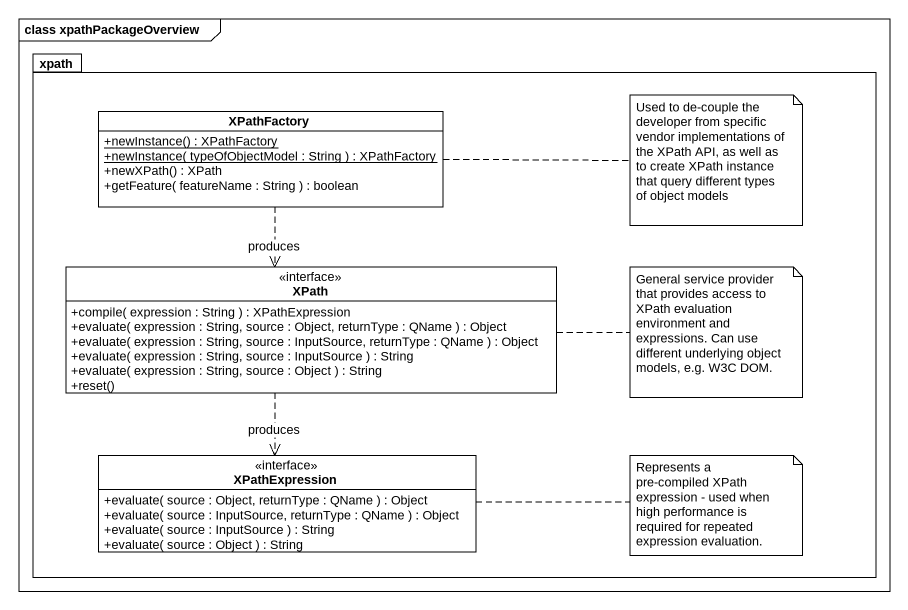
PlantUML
@startuml
mainframe class xpathPackageOverview
hide circle
hide empty members
skinparam classAttributeIconSize 0
package xpath {
  class XPathFactory {
    {static} +newInstance() : XPathFactory
    {static} +newInstance( typeOfObjectModel : String ) : XPathFactory
    +newXPath() : XPath
    +getFeature( featureName : String ) : boolean
  }
  interface XPath {
    +compile( expression : String ) : XPathExpression
    +evaluate( expression : String, source : Object, returnType : QName ) : Object
    +evaluate( expression : String, source : InputSource, returnType : QName ) : Object
    +evaluate( expression : String, source : InputSource ) : String
    +evaluate( expression : String, source : Object ) : String
    +reset()
  }
  interface XPathExpression {
    +evaluate( source : Object, returnType : QName ) : Object
    +evaluate( source : InputSource, returnType : QName ) : Object
    +evaluate( source : InputSource ) : String
    +evaluate( source : Object ) : String
  }
}
XPathFactory ..> XPath : produces
XPath ..> XPathExpression : produces
note right of XPathFactory : Used to de-couple the developer from specific vendor implementations of the XPath API, as well as to create XPath instance that query different types of object models
note right of XPath : General service provider that provides access to XPath evaluation environment and expressions. Can use different underlying object models, e.g. W3C DOM.
note right of XPathExpression : Represents a pre-compiled XPath expression - used when high performance is required for repeated expression evaluation.
@enduml
